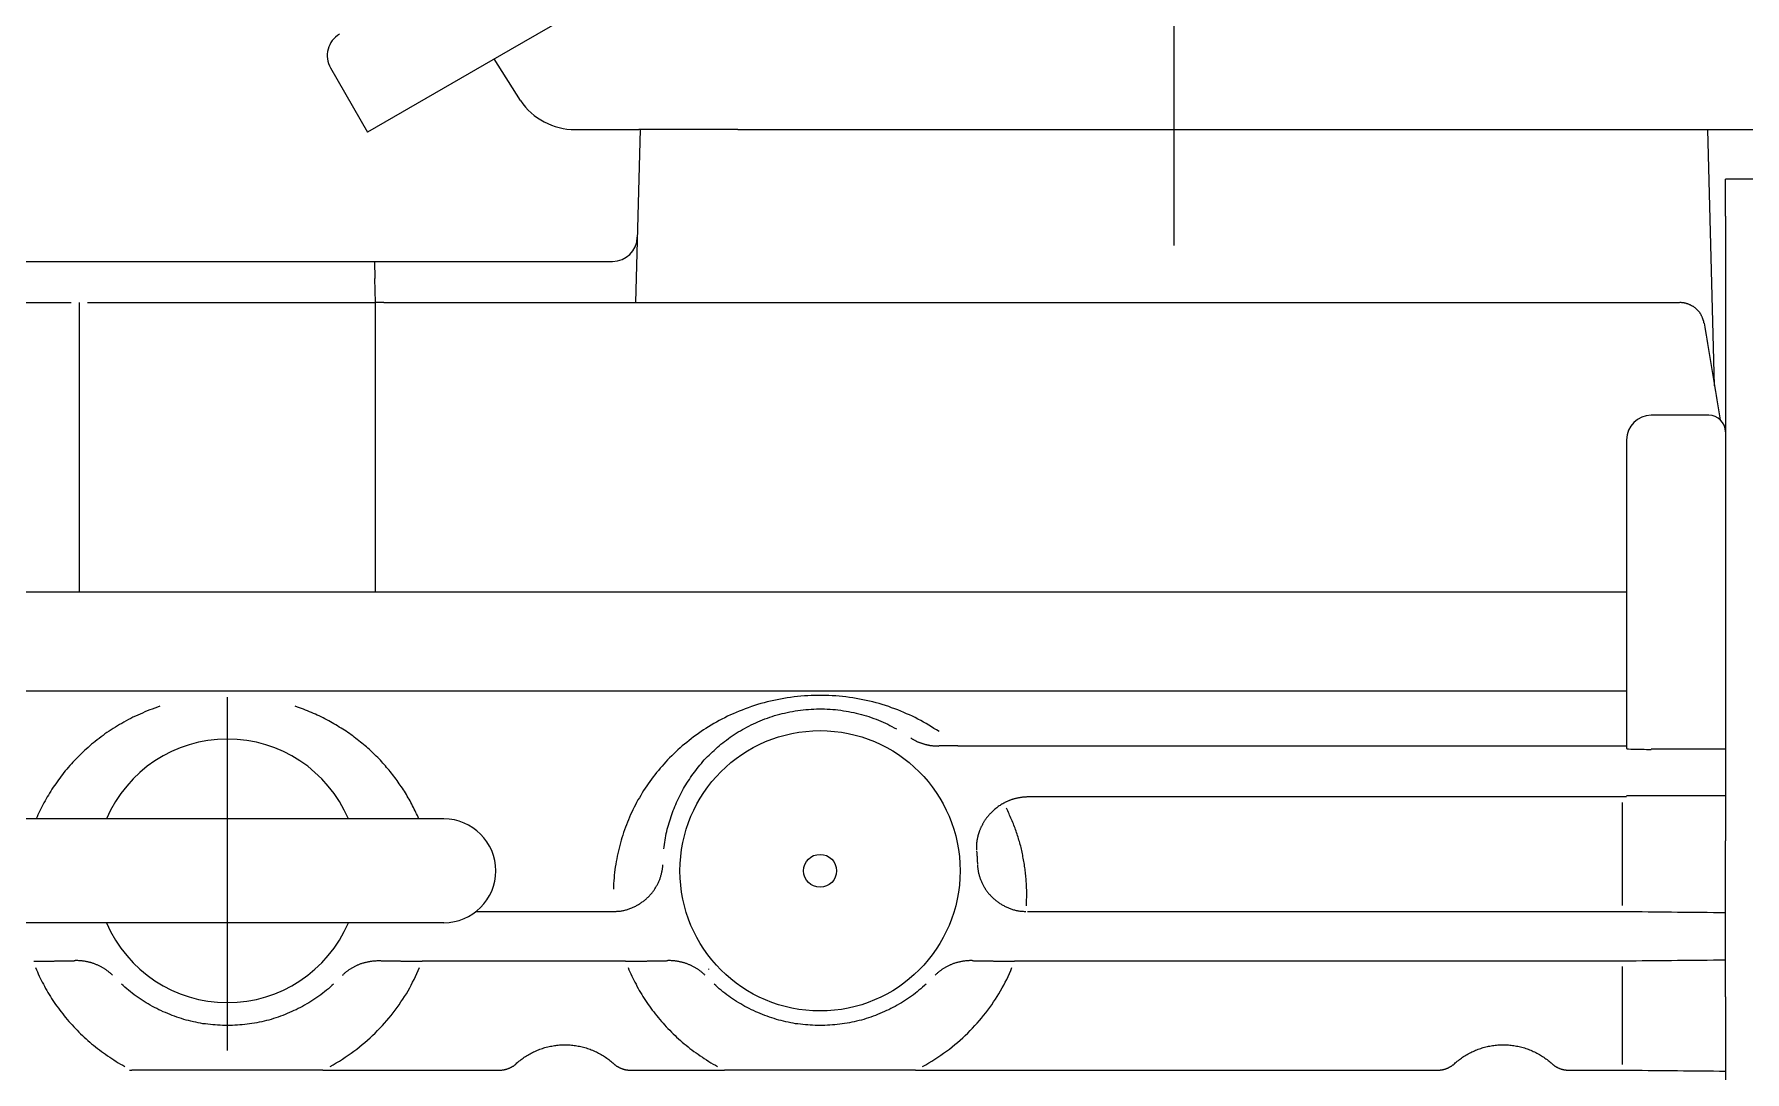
# Model space of a CAD drawing. Units: millimetres at full size. Extents: x -1560 to 1602, y -1094 to 1094.
# Drawn here: x 850.6 to 954.5, y 667.1 to 730.1 of the extents above; entities that cross this region are included whole.
import ezdxf

# ---------------------------------------------------------------- set-up
doc = ezdxf.new("R2010")
doc.units = ezdxf.units.MM
doc.header["$LTSCALE"] = 11.8857
doc.layers.add('0-1_GR1', color=134, linetype='Continuous')

msp = doc.modelspace()

# ---------------------------------------------------------------- linework, layer by layer
at = {"layer": '0-1_GR1'}
for p, q in [((919.8, 798.58), (919.8, 717.28)), ((871.24, 716.31), (871.26, 715.27)), ((871.3, 713.81), (871.26, 715.27)), ((779.6, 713.81), (852.8, 713.81)), ((853.3, 713.81), (853.3, 696.22)), ((853.8, 713.81), (870.8, 713.81)), ((870.8, 713.81), (871.3, 713.81)), ((871.3, 696.22), (871.3, 713.81)), ((871.8, 713.81), (871.3, 713.81)), ((871.8, 713.81), (950.51, 713.81)), ((952.3, 706.97), (948.8, 706.97)), ((947.3, 705.47), (947.3, 686.73)), ((947.3, 696.22), (779.8, 696.22)), ((947.3, 690.22), (779.8, 690.22)), ((862.3, 668.41), (862.3, 689.85)), ((905.54, 686.89), (905.51, 686.89)), ((906.67, 686.89), (947.06, 686.89)), ((953.3, 686.69), (948.8, 686.69)), ((947.06, 683.8), (910.95, 683.8)), ((947.3, 683.88), (953.3, 683.88)), ((909.5, 683.43), (909.47, 683.42)), ((947.06, 677.2), (947.06, 683.46)), ((877.4, 676.84), (885.71, 676.84)), ((885.71, 676.84), (885.8, 676.84)), ((910.9, 676.84), (947.06, 676.84)), ((873.89, 673.25), (873.96, 673.43)), ((886.48, 673.83), (874.12, 673.83)), ((909.89, 673.25), (909.96, 673.43)), ((947.06, 673.83), (910.12, 673.83)), ((947.06, 667.55), (947.06, 673.51)), ((891.53, 673.35), (891.52, 673.32)), ((882.72, 668.75), (882.8, 668.75)), ((939.72, 668.75), (939.8, 668.75)), ((856.34, 667.21), (856.5, 667.21)), ((868.1, 667.21), (878.83, 667.21)), ((879.82, 667.58), (879.84, 667.6)), ((885.71, 667.65), (885.77, 667.6)), ((886.74, 667.21), (886.77, 667.21)), ((886.77, 667.21), (892.5, 667.21)), ((904.1, 667.21), (935.83, 667.21)), ((936.82, 667.58), (936.84, 667.6)), ((942.71, 667.65), (942.77, 667.6)), ((943.74, 667.21), (943.77, 667.21)), ((943.77, 667.21), (947.06, 667.21))]:
    msp.add_line(p, q, dxfattribs=at)
at = {"layer": '0-1_GR1', "color": 3}
for p, q in [((967.8, 780.15), (879.47, 729.15)), ((879.47, 729.15), (870.81, 724.15)), ((880.11, 726.07), (878.51, 728.6)), ((868.56, 728.05), (870.81, 724.15)), ((883.42, 724.31), (887.3, 724.31)), ((887.37, 724.31), (887.09, 713.81)), ((893.3, 724.31), (887.3, 724.31)), ((893.3, 724.31), (959.8, 724.31)), ((952.64, 708.75), (952.24, 724.31)), ((1001.18, 721.31), (953.3, 721.31)), ((953.3, 719.05), (953.3, 721.31)), ((953.3, 719.05), (953.3, 705.96)), ((779.24, 716.31), (871.24, 716.31)), ((871.24, 716.31), (885.7, 716.31)), ((953.3, 705.96), (953.3, 681.13)), ((875.45, 682.46), (849.15, 682.46)), ((953.3, 671.65), (953.3, 681.13)), ((875.45, 676.16), (849.15, 676.16)), ((953.3, 671.65), (953.3, 612.97))]:
    msp.add_line(p, q, dxfattribs=at)
at = {"layer": '0-1_GR1'}
for points in [[(951.43, 713.51), (951.41, 713.52), (951.38, 713.54), (951.36, 713.56), (951.34, 713.57), (951.31, 713.59), (951.29, 713.6), (951.26, 713.62), (951.23, 713.63), (951.21, 713.65), (951.18, 713.66), (951.16, 713.67), (951.13, 713.68), (951.1, 713.7), (951.07, 713.71), (951.05, 713.72), (951.02, 713.73), (950.99, 713.74), (950.96, 713.74), (950.94, 713.75), (950.91, 713.76), (950.88, 713.77), (950.85, 713.77), (950.82, 713.78), (950.79, 713.79), (950.76, 713.79), (950.73, 713.79), (950.71, 713.8), (950.68, 713.8), (950.65, 713.8), (950.62, 713.81), (950.59, 713.81), (950.56, 713.81), (950.53, 713.81)], [(952.01, 712.55), (952, 712.58), (952, 712.61), (951.99, 712.64), (951.99, 712.67), (951.98, 712.7), (951.97, 712.72), (951.96, 712.75), (951.95, 712.78), (951.94, 712.81), (951.93, 712.84), (951.92, 712.86), (951.91, 712.89), (951.9, 712.92), (951.89, 712.94), (951.88, 712.97), (951.86, 713), (951.85, 713.02), (951.84, 713.05), (951.82, 713.07), (951.81, 713.1), (951.79, 713.12), (951.77, 713.15), (951.76, 713.17), (951.74, 713.2), (951.72, 713.22), (951.7, 713.24), (951.69, 713.26), (951.67, 713.29), (951.65, 713.31), (951.63, 713.33), (951.61, 713.35), (951.59, 713.37), (951.57, 713.39), (951.54, 713.41), (951.52, 713.43), (951.5, 713.45), (951.48, 713.47), (951.46, 713.49), (951.43, 713.51)], [(952.01, 712.55), (952.05, 712.31), (952.09, 712.06), (952.13, 711.82), (952.17, 711.58), (952.21, 711.33), (952.25, 711.09), (952.29, 710.84), (952.33, 710.6), (952.38, 710.35), (952.42, 710.11), (952.46, 709.87), (952.5, 709.62), (952.54, 709.38), (952.58, 709.13), (952.62, 708.89), (952.66, 708.64), (952.7, 708.4), (952.74, 708.16), (952.78, 707.91), (952.83, 707.67), (952.87, 707.42), (952.91, 707.18), (952.95, 706.94), (952.99, 706.69)], [(858.19, 689.3), (858.04, 689.24), (857.88, 689.19), (857.73, 689.13), (857.58, 689.08), (857.43, 689.02), (857.28, 688.96), (857.14, 688.89), (856.99, 688.83), (856.85, 688.76), (856.71, 688.7), (856.56, 688.63), (856.42, 688.56), (856.29, 688.49), (856.15, 688.41), (856.01, 688.34), (855.88, 688.26), (855.75, 688.19), (855.62, 688.11), (855.49, 688.03), (855.36, 687.95), (855.23, 687.87), (855.11, 687.78), (854.98, 687.7), (854.86, 687.62), (854.74, 687.53), (854.62, 687.44), (854.51, 687.35), (854.39, 687.26), (854.27, 687.17), (854.16, 687.08), (854.05, 686.99), (853.94, 686.9), (853.83, 686.8), (853.72, 686.7), (853.62, 686.61), (853.51, 686.51), (853.41, 686.41), (853.31, 686.31), (853.21, 686.21)], [(867.64, 688.82), (867.53, 688.87), (867.41, 688.92), (867.29, 688.97), (867.16, 689.02), (867.04, 689.07), (866.92, 689.12), (866.8, 689.16), (866.67, 689.21), (866.55, 689.25), (866.42, 689.3)], [(898.19, 689.96), (897.98, 689.96), (897.77, 689.95), (897.56, 689.94), (897.35, 689.93), (897.14, 689.91), (896.93, 689.89), (896.72, 689.87), (896.51, 689.84), (896.31, 689.81), (896.1, 689.78), (895.9, 689.74), (895.69, 689.7), (895.49, 689.66), (895.29, 689.61), (895.09, 689.56), (894.9, 689.51), (894.7, 689.46), (894.51, 689.4), (894.32, 689.34), (894.13, 689.28), (893.94, 689.21), (893.76, 689.14), (893.57, 689.07), (893.39, 689), (893.21, 688.93), (893.03, 688.85), (892.86, 688.77), (892.68, 688.69), (892.51, 688.6), (892.34, 688.52), (892.18, 688.43), (892.01, 688.34), (891.85, 688.25), (891.69, 688.15), (891.53, 688.06), (891.37, 687.96), (891.22, 687.86), (891.07, 687.76), (890.92, 687.65)], [(895.24, 688.63), (895.39, 688.68), (895.54, 688.73), (895.69, 688.77), (895.85, 688.82), (896, 688.86), (896.15, 688.89), (896.31, 688.93), (896.47, 688.96), (896.63, 688.99), (896.79, 689.02), (896.95, 689.04), (897.11, 689.06), (897.27, 689.08), (897.43, 689.1), (897.59, 689.11), (897.76, 689.12), (897.92, 689.13), (898.09, 689.14), (898.25, 689.14), (898.41, 689.14), (898.58, 689.14), (898.74, 689.13), (898.91, 689.12), (899.07, 689.11), (899.23, 689.1), (899.39, 689.08), (899.56, 689.06), (899.72, 689.03), (899.88, 689.01), (900.03, 688.98), (900.19, 688.95), (900.35, 688.92), (900.5, 688.88), (900.66, 688.84), (900.81, 688.8), (900.96, 688.76), (901.12, 688.71), (901.27, 688.67), (901.41, 688.62)], [(905.53, 687.76), (905.38, 687.86), (905.22, 687.96), (905.07, 688.06), (904.91, 688.16), (904.75, 688.25), (904.58, 688.34), (904.42, 688.43), (904.25, 688.52), (904.08, 688.61), (903.91, 688.69), (903.74, 688.77), (903.56, 688.85), (903.39, 688.93), (903.21, 689), (903.02, 689.08), (902.84, 689.15), (902.65, 689.21), (902.47, 689.28), (902.28, 689.34), (902.08, 689.4), (901.89, 689.46), (901.7, 689.51), (901.5, 689.57), (901.3, 689.61), (901.1, 689.66), (900.9, 689.7), (900.7, 689.74), (900.49, 689.78), (900.29, 689.81), (900.08, 689.84), (899.87, 689.87), (899.67, 689.89), (899.46, 689.91), (899.25, 689.93), (899.04, 689.94), (898.83, 689.95), (898.61, 689.96), (898.4, 689.96), (898.19, 689.96)], [(871.51, 686.1), (871.43, 686.18), (871.34, 686.27), (871.26, 686.35), (871.18, 686.43), (871.09, 686.51), (871.01, 686.59), (870.92, 686.67), (870.83, 686.75), (870.75, 686.83), (870.66, 686.9), (870.57, 686.98), (870.47, 687.06), (870.38, 687.13), (870.29, 687.21), (870.19, 687.28), (870.1, 687.35), (870, 687.42), (869.91, 687.5), (869.81, 687.57), (869.71, 687.64), (869.61, 687.71), (869.51, 687.78), (869.41, 687.84), (869.3, 687.91), (869.2, 687.98), (869.09, 688.04), (868.99, 688.11), (868.88, 688.17), (868.77, 688.24), (868.67, 688.3), (868.56, 688.36), (868.45, 688.42), (868.33, 688.48), (868.22, 688.54), (868.11, 688.6), (867.99, 688.65), (867.88, 688.71), (867.76, 688.76), (867.64, 688.82)], [(890.75, 685.41), (890.83, 685.52), (890.92, 685.62), (891, 685.73), (891.09, 685.83), (891.18, 685.94), (891.27, 686.04), (891.37, 686.14), (891.46, 686.24), (891.56, 686.34), (891.66, 686.43), (891.76, 686.53), (891.86, 686.62), (891.96, 686.72), (892.07, 686.81), (892.17, 686.9), (892.28, 686.99), (892.39, 687.08), (892.5, 687.17), (892.62, 687.25), (892.73, 687.34), (892.85, 687.42), (892.97, 687.5), (893.09, 687.58), (893.21, 687.66), (893.33, 687.74), (893.46, 687.81), (893.59, 687.89), (893.72, 687.96), (893.85, 688.03), (893.98, 688.1), (894.11, 688.17), (894.25, 688.23), (894.39, 688.29), (894.52, 688.36), (894.67, 688.42), (894.81, 688.47), (894.95, 688.53), (895.1, 688.58), (895.24, 688.63)], [(901.41, 688.62), (901.56, 688.56), (901.7, 688.51), (901.85, 688.45), (901.99, 688.4), (902.13, 688.33), (902.27, 688.27), (902.41, 688.21), (902.54, 688.14), (902.67, 688.07), (902.81, 688), (902.94, 687.93)], [(890.92, 687.65), (890.77, 687.55), (890.62, 687.44), (890.48, 687.33), (890.34, 687.22), (890.2, 687.11), (890.06, 687), (889.93, 686.89), (889.8, 686.77), (889.66, 686.65), (889.54, 686.53), (889.41, 686.41), (889.29, 686.29), (889.16, 686.17), (889.04, 686.05), (888.93, 685.92), (888.81, 685.79), (888.7, 685.67), (888.59, 685.54), (888.48, 685.41), (888.37, 685.27), (888.26, 685.14), (888.16, 685.01), (888.06, 684.87), (887.96, 684.74), (887.86, 684.6), (887.77, 684.46), (887.68, 684.32), (887.58, 684.18), (887.5, 684.04), (887.41, 683.89), (887.33, 683.75), (887.24, 683.61), (887.16, 683.46), (887.08, 683.31), (887.01, 683.17), (886.93, 683.02), (886.86, 682.87), (886.79, 682.72), (886.73, 682.57)], [(903.81, 687.38), (903.84, 687.36), (903.86, 687.35), (903.89, 687.33), (903.92, 687.31), (903.94, 687.3), (903.97, 687.28), (904, 687.27), (904.03, 687.25), (904.05, 687.24), (904.08, 687.22), (904.11, 687.21), (904.14, 687.19), (904.16, 687.18), (904.19, 687.17), (904.22, 687.15), (904.25, 687.14), (904.28, 687.13), (904.31, 687.12), (904.34, 687.1), (904.37, 687.09), (904.4, 687.08), (904.43, 687.07), (904.46, 687.06), (904.49, 687.05), (904.52, 687.04), (904.55, 687.03), (904.58, 687.02), (904.61, 687.01), (904.64, 687), (904.67, 686.99), (904.7, 686.98), (904.73, 686.98), (904.76, 686.97), (904.79, 686.96), (904.83, 686.95), (904.86, 686.95), (904.89, 686.94), (904.92, 686.94), (904.95, 686.93)], [(904.95, 686.93), (904.98, 686.92), (905.02, 686.92), (905.05, 686.91), (905.08, 686.91), (905.11, 686.91), (905.15, 686.9), (905.18, 686.9), (905.21, 686.9), (905.24, 686.89), (905.28, 686.89), (905.31, 686.89), (905.34, 686.89), (905.38, 686.89), (905.41, 686.89), (905.44, 686.89), (905.48, 686.88), (905.51, 686.89)], [(853.21, 686.21), (853.11, 686.11), (853.01, 686.01), (852.91, 685.91), (852.82, 685.8), (852.72, 685.7), (852.63, 685.59), (852.54, 685.48), (852.45, 685.38), (852.36, 685.27), (852.28, 685.16), (852.19, 685.05), (852.11, 684.94), (852.03, 684.83), (851.95, 684.72), (851.87, 684.6), (851.79, 684.49), (851.71, 684.38), (851.64, 684.26), (851.56, 684.15), (851.49, 684.03), (851.42, 683.91), (851.35, 683.8), (851.28, 683.68), (851.22, 683.56), (851.15, 683.44), (851.09, 683.32), (851.02, 683.2), (850.96, 683.08), (850.9, 682.95), (850.85, 682.83), (850.79, 682.71), (850.73, 682.58), (850.68, 682.46)], [(873.93, 682.46), (873.88, 682.56), (873.84, 682.66), (873.79, 682.76), (873.74, 682.86), (873.7, 682.96), (873.65, 683.06), (873.6, 683.16), (873.55, 683.26), (873.5, 683.36), (873.44, 683.46), (873.39, 683.56), (873.33, 683.66), (873.28, 683.75), (873.22, 683.85), (873.17, 683.94), (873.11, 684.04), (873.05, 684.14), (872.99, 684.23), (872.93, 684.32), (872.86, 684.42), (872.8, 684.51), (872.74, 684.6), (872.67, 684.7), (872.61, 684.79), (872.54, 684.88), (872.47, 684.97), (872.4, 685.06), (872.33, 685.15), (872.26, 685.24), (872.19, 685.33), (872.12, 685.42), (872.05, 685.5), (871.97, 685.59), (871.9, 685.68), (871.82, 685.76), (871.74, 685.85), (871.67, 685.93), (871.59, 686.02), (871.51, 686.1)], [(906.67, 686.89), (906.64, 686.89), (906.61, 686.89), (906.58, 686.89), (906.55, 686.89), (906.52, 686.89), (906.49, 686.89), (906.46, 686.89), (906.43, 686.89), (906.4, 686.89), (906.37, 686.89), (906.34, 686.89), (906.31, 686.89), (906.28, 686.89), (906.25, 686.89), (906.22, 686.89), (906.19, 686.89), (906.16, 686.89), (906.13, 686.89), (906.1, 686.89), (906.07, 686.89), (906.05, 686.89), (906.02, 686.89), (905.99, 686.89), (905.96, 686.89), (905.93, 686.89), (905.9, 686.89), (905.87, 686.89), (905.84, 686.89), (905.81, 686.89), (905.79, 686.89), (905.76, 686.89), (905.73, 686.89), (905.7, 686.89), (905.67, 686.89), (905.65, 686.89), (905.62, 686.89), (905.59, 686.89), (905.56, 686.89), (905.54, 686.89)], [(947.06, 686.89), (947.07, 686.89), (947.08, 686.89), (947.09, 686.89), (947.1, 686.89), (947.11, 686.89), (947.12, 686.89), (947.13, 686.89), (947.14, 686.89), (947.15, 686.89), (947.16, 686.89), (947.17, 686.89), (947.18, 686.89), (947.19, 686.89), (947.2, 686.89), (947.21, 686.89), (947.22, 686.89), (947.23, 686.89), (947.24, 686.89), (947.25, 686.89), (947.26, 686.89), (947.27, 686.89), (947.28, 686.89), (947.29, 686.89), (947.3, 686.89)], [(888.81, 680.64), (888.83, 680.77), (888.85, 680.91), (888.87, 681.04), (888.89, 681.17), (888.91, 681.31), (888.94, 681.44), (888.96, 681.57), (888.99, 681.7), (889.02, 681.83), (889.06, 681.96), (889.09, 682.09), (889.13, 682.22), (889.17, 682.34), (889.21, 682.47), (889.25, 682.6), (889.29, 682.72), (889.34, 682.85), (889.38, 682.97), (889.43, 683.1), (889.48, 683.22), (889.53, 683.34), (889.59, 683.46), (889.64, 683.58), (889.7, 683.71), (889.76, 683.82), (889.82, 683.94), (889.88, 684.06), (889.94, 684.18), (890.01, 684.3), (890.07, 684.41), (890.14, 684.53), (890.21, 684.64), (890.28, 684.75), (890.36, 684.86), (890.43, 684.98), (890.51, 685.09), (890.59, 685.2), (890.67, 685.3), (890.75, 685.41)], [(910.95, 683.8), (910.91, 683.8), (910.87, 683.8), (910.83, 683.79), (910.79, 683.79), (910.75, 683.79), (910.71, 683.79), (910.67, 683.78), (910.63, 683.78), (910.59, 683.78), (910.55, 683.77), (910.52, 683.77), (910.48, 683.76), (910.44, 683.75), (910.4, 683.75), (910.36, 683.74), (910.32, 683.73), (910.29, 683.72), (910.25, 683.72), (910.21, 683.71), (910.17, 683.7), (910.13, 683.69), (910.1, 683.68), (910.06, 683.66), (910.02, 683.65), (909.99, 683.64), (909.95, 683.63), (909.91, 683.62), (909.88, 683.6), (909.84, 683.59), (909.81, 683.58), (909.77, 683.56), (909.74, 683.55), (909.7, 683.53), (909.67, 683.52), (909.63, 683.5), (909.6, 683.49), (909.56, 683.47), (909.53, 683.45), (909.5, 683.43)], [(947.3, 683.8), (947.29, 683.8), (947.28, 683.8), (947.27, 683.8), (947.26, 683.8), (947.25, 683.8), (947.24, 683.8), (947.23, 683.8), (947.22, 683.8), (947.21, 683.8), (947.2, 683.8), (947.19, 683.8), (947.18, 683.8), (947.17, 683.8), (947.16, 683.8), (947.15, 683.8), (947.14, 683.8), (947.13, 683.8), (947.12, 683.8), (947.11, 683.8), (947.1, 683.8), (947.09, 683.8), (947.08, 683.8), (947.07, 683.8), (947.06, 683.8)], [(909.47, 683.42), (909.41, 683.38), (909.35, 683.35), (909.29, 683.32), (909.24, 683.28), (909.19, 683.25), (909.13, 683.21), (909.08, 683.17), (909.04, 683.14), (908.99, 683.1), (908.95, 683.07), (908.9, 683.03), (908.86, 682.99), (908.82, 682.96), (908.78, 682.92), (908.74, 682.88), (908.71, 682.85), (908.67, 682.81), (908.63, 682.77), (908.6, 682.74), (908.57, 682.7), (908.54, 682.66), (908.51, 682.63), (908.48, 682.59), (908.45, 682.56), (908.42, 682.52), (908.4, 682.49), (908.37, 682.46), (908.35, 682.42), (908.32, 682.39), (908.3, 682.35), (908.28, 682.32), (908.26, 682.28), (908.24, 682.25), (908.22, 682.21), (908.2, 682.18), (908.18, 682.15), (908.16, 682.11), (908.14, 682.08), (908.12, 682.05)], [(910.46, 680.9), (910.44, 681), (910.41, 681.09), (910.38, 681.18), (910.36, 681.27), (910.33, 681.36), (910.3, 681.45), (910.27, 681.54), (910.24, 681.63), (910.21, 681.72), (910.18, 681.81), (910.15, 681.9), (910.11, 681.99), (910.08, 682.08), (910.05, 682.16), (910.01, 682.25), (909.97, 682.34), (909.94, 682.43), (909.9, 682.51), (909.86, 682.6), (909.82, 682.69), (909.79, 682.77), (909.75, 682.86), (909.7, 682.95), (909.66, 683.03), (909.62, 683.12)], [(886.73, 682.57), (886.66, 682.41), (886.6, 682.26), (886.54, 682.11), (886.48, 681.95), (886.42, 681.8), (886.37, 681.64), (886.31, 681.48), (886.26, 681.32), (886.22, 681.17), (886.17, 681.01), (886.13, 680.85), (886.09, 680.69), (886.05, 680.52), (886.01, 680.36), (885.98, 680.2), (885.95, 680.04), (885.92, 679.87), (885.89, 679.71), (885.86, 679.54), (885.84, 679.38), (885.82, 679.21), (885.8, 679.04), (885.79, 678.88), (885.78, 678.71), (885.76, 678.54), (885.76, 678.37), (885.75, 678.2)], [(908.12, 682.05), (908.11, 682.01), (908.09, 681.98), (908.07, 681.95), (908.06, 681.91), (908.04, 681.88), (908.03, 681.85), (908.02, 681.82), (908, 681.78), (907.99, 681.75), (907.98, 681.72), (907.97, 681.69), (907.96, 681.66), (907.95, 681.63), (907.94, 681.6), (907.93, 681.57), (907.92, 681.54), (907.91, 681.51), (907.9, 681.48), (907.89, 681.45), (907.88, 681.41), (907.88, 681.38), (907.87, 681.35), (907.86, 681.32), (907.86, 681.29), (907.85, 681.26), (907.84, 681.23), (907.84, 681.2), (907.83, 681.17), (907.83, 681.14), (907.82, 681.11), (907.82, 681.08), (907.82, 681.05), (907.81, 681.02), (907.81, 680.99), (907.81, 680.96), (907.81, 680.93), (907.8, 680.9), (907.8, 680.88), (907.8, 680.85)], [(907.8, 680.85), (907.8, 680.82), (907.8, 680.79), (907.8, 680.76), (907.8, 680.73), (907.8, 680.7), (907.8, 680.67), (907.8, 680.64), (907.8, 680.61), (907.8, 680.59), (907.8, 680.56)], [(910.84, 677.19), (910.84, 677.28), (910.85, 677.38), (910.85, 677.48), (910.85, 677.58), (910.86, 677.67), (910.86, 677.77), (910.86, 677.87), (910.86, 677.97), (910.86, 678.06), (910.86, 678.16), (910.85, 678.26), (910.85, 678.35), (910.84, 678.45), (910.84, 678.55), (910.83, 678.64), (910.83, 678.74), (910.82, 678.84), (910.81, 678.93), (910.8, 679.03), (910.79, 679.12), (910.78, 679.22), (910.77, 679.31), (910.76, 679.41), (910.75, 679.5), (910.73, 679.6), (910.72, 679.69), (910.7, 679.79), (910.69, 679.88), (910.67, 679.98), (910.65, 680.07), (910.63, 680.16), (910.62, 680.26), (910.6, 680.35), (910.57, 680.44), (910.55, 680.54), (910.53, 680.63), (910.51, 680.72), (910.49, 680.81), (910.46, 680.9)], [(888.68, 679.2), (888.69, 679.25), (888.7, 679.3), (888.71, 679.35), (888.72, 679.39), (888.72, 679.44), (888.73, 679.49), (888.74, 679.53), (888.74, 679.58), (888.74, 679.63), (888.75, 679.68)], [(907.81, 680.51), (907.81, 680.48), (907.82, 680.45), (907.82, 680.42), (907.82, 680.38), (907.82, 680.35), (907.83, 680.32), (907.83, 680.28), (907.83, 680.25), (907.83, 680.22), (907.84, 680.19), (907.84, 680.15), (907.84, 680.12), (907.84, 680.09), (907.85, 680.05), (907.85, 680.02), (907.85, 679.99), (907.85, 679.95), (907.85, 679.92), (907.85, 679.89), (907.85, 679.85), (907.86, 679.82), (907.86, 679.79), (907.86, 679.75), (907.86, 679.72)], [(907.86, 679.68), (907.86, 679.63), (907.87, 679.58), (907.87, 679.53), (907.88, 679.49), (907.88, 679.44), (907.89, 679.39), (907.9, 679.35), (907.9, 679.3), (907.91, 679.25), (907.92, 679.2), (907.93, 679.16), (907.95, 679.11), (907.96, 679.07), (907.97, 679.02), (907.98, 678.97), (908, 678.93), (908.01, 678.88), (908.03, 678.84), (908.05, 678.79), (908.06, 678.75), (908.08, 678.7), (908.1, 678.66), (908.12, 678.61), (908.14, 678.57), (908.16, 678.52), (908.19, 678.48), (908.21, 678.44), (908.23, 678.39), (908.26, 678.35), (908.28, 678.31), (908.31, 678.27), (908.33, 678.22), (908.36, 678.18), (908.39, 678.14), (908.42, 678.1), (908.45, 678.06), (908.48, 678.02), (908.51, 677.98), (908.54, 677.94)], [(887.71, 677.58), (887.75, 677.61), (887.78, 677.65), (887.82, 677.68), (887.86, 677.72), (887.89, 677.76), (887.93, 677.79), (887.96, 677.83), (888, 677.87), (888.03, 677.9), (888.06, 677.94), (888.1, 677.98), (888.13, 678.02), (888.16, 678.06), (888.19, 678.1), (888.22, 678.14), (888.24, 678.18), (888.27, 678.22), (888.3, 678.27), (888.32, 678.31), (888.35, 678.35), (888.37, 678.39), (888.4, 678.44), (888.42, 678.48), (888.44, 678.52), (888.46, 678.57), (888.48, 678.61), (888.5, 678.66), (888.52, 678.7), (888.54, 678.75), (888.56, 678.79), (888.58, 678.84), (888.59, 678.88), (888.61, 678.93), (888.62, 678.97), (888.63, 679.02), (888.65, 679.07), (888.66, 679.11), (888.67, 679.16), (888.68, 679.2)], [(885.8, 676.84), (885.85, 676.84), (885.91, 676.84), (885.96, 676.85), (886.01, 676.85), (886.07, 676.86), (886.12, 676.86), (886.18, 676.87), (886.23, 676.88), (886.28, 676.89), (886.34, 676.9), (886.39, 676.91), (886.44, 676.93), (886.5, 676.94), (886.55, 676.95), (886.6, 676.97), (886.65, 676.99), (886.7, 677), (886.75, 677.02), (886.81, 677.04), (886.86, 677.06), (886.91, 677.08), (886.95, 677.1), (887, 677.12), (887.05, 677.15), (887.1, 677.17), (887.15, 677.2), (887.19, 677.22), (887.24, 677.25), (887.28, 677.27), (887.33, 677.3), (887.37, 677.33), (887.42, 677.36), (887.46, 677.39), (887.5, 677.42), (887.55, 677.45), (887.59, 677.48), (887.63, 677.51), (887.67, 677.55), (887.71, 677.58)], [(908.54, 677.94), (908.57, 677.9), (908.61, 677.87), (908.64, 677.83), (908.67, 677.79), (908.71, 677.76), (908.75, 677.72), (908.78, 677.68), (908.82, 677.65), (908.86, 677.61), (908.9, 677.58), (908.94, 677.55), (908.98, 677.51), (909.02, 677.48), (909.06, 677.45), (909.1, 677.42), (909.14, 677.39), (909.19, 677.36), (909.23, 677.33), (909.28, 677.3), (909.32, 677.27), (909.37, 677.25), (909.41, 677.22), (909.46, 677.2), (909.51, 677.17), (909.55, 677.15), (909.6, 677.12), (909.65, 677.1), (909.7, 677.08), (909.75, 677.06), (909.8, 677.04), (909.85, 677.02), (909.9, 677), (909.95, 676.99), (910, 676.97), (910.06, 676.95), (910.11, 676.94), (910.16, 676.93), (910.21, 676.91), (910.27, 676.9)], [(910.27, 676.9), (910.32, 676.89), (910.37, 676.88), (910.43, 676.87), (910.48, 676.86), (910.54, 676.86), (910.59, 676.85), (910.65, 676.85), (910.7, 676.84), (910.75, 676.84), (910.81, 676.84)], [(947.06, 676.84), (947.08, 676.84), (947.1, 676.84), (947.12, 676.84), (947.14, 676.84), (947.16, 676.84), (947.18, 676.84), (947.2, 676.84), (947.22, 676.83), (947.24, 676.83), (947.26, 676.83), (947.28, 676.83), (947.3, 676.83), (947.32, 676.83), (947.34, 676.83), (947.36, 676.83), (947.38, 676.83), (947.4, 676.83), (947.42, 676.83), (947.44, 676.83), (947.46, 676.83), (947.47, 676.83), (947.49, 676.83), (947.51, 676.83), (947.53, 676.83)], [(947.53, 676.83), (947.88, 676.83), (948.24, 676.83), (948.6, 676.82), (948.95, 676.82), (949.31, 676.81), (949.67, 676.81), (950.03, 676.81), (950.39, 676.8), (950.75, 676.8), (951.11, 676.8), (951.47, 676.79), (951.84, 676.79), (952.2, 676.79), (952.57, 676.78), (952.93, 676.78), (953.3, 676.77)], [(850.53, 673.83), (850.59, 673.83), (850.64, 673.83), (850.69, 673.83), (850.74, 673.83), (850.79, 673.83), (850.84, 673.83), (850.89, 673.83), (850.94, 673.83), (850.99, 673.83), (851.04, 673.83), (851.09, 673.83), (851.14, 673.83), (851.19, 673.83), (851.24, 673.83), (851.29, 673.83), (851.34, 673.83), (851.39, 673.83), (851.44, 673.83), (851.48, 673.83), (851.53, 673.83), (851.58, 673.83), (851.63, 673.83), (851.68, 673.83), (851.72, 673.83), (851.77, 673.83), (851.82, 673.84), (851.87, 673.84), (851.91, 673.84), (851.96, 673.84), (852, 673.84), (852.05, 673.84), (852.1, 673.84), (852.14, 673.84), (852.19, 673.84), (852.23, 673.84), (852.27, 673.84), (852.32, 673.84), (852.36, 673.84)], [(850.64, 673.43), (850.69, 673.3), (850.75, 673.17), (850.81, 673.05), (850.87, 672.92), (850.93, 672.8), (850.99, 672.67), (851.05, 672.55), (851.12, 672.42), (851.18, 672.3), (851.25, 672.17), (851.32, 672.05), (851.39, 671.93), (851.47, 671.81), (851.54, 671.68), (851.62, 671.56), (851.7, 671.44), (851.78, 671.32), (851.86, 671.2), (851.94, 671.09), (852.03, 670.97), (852.11, 670.85), (852.2, 670.74), (852.29, 670.62), (852.38, 670.51), (852.47, 670.4), (852.57, 670.28), (852.66, 670.17), (852.76, 670.06), (852.86, 669.95), (852.96, 669.84), (853.06, 669.74), (853.17, 669.63), (853.27, 669.52), (853.38, 669.42), (853.49, 669.31), (853.59, 669.21), (853.71, 669.11), (853.82, 669.01), (853.93, 668.91)], [(852.36, 673.84), (852.41, 673.84), (852.45, 673.84), (852.49, 673.84), (852.53, 673.85), (852.58, 673.85), (852.62, 673.85), (852.66, 673.85), (852.7, 673.85), (852.74, 673.85), (852.78, 673.85), (852.82, 673.85), (852.86, 673.85), (852.9, 673.85), (852.94, 673.85), (852.98, 673.85), (853.01, 673.86), (853.05, 673.86)], [(853.9, 673.76), (853.85, 673.77), (853.81, 673.78), (853.76, 673.79), (853.72, 673.8), (853.67, 673.81), (853.62, 673.82), (853.57, 673.83), (853.52, 673.83), (853.47, 673.84), (853.42, 673.84), (853.37, 673.85), (853.32, 673.85), (853.27, 673.85), (853.22, 673.86), (853.16, 673.86), (853.11, 673.86), (853.05, 673.86)], [(855.32, 672.97), (855.29, 673), (855.26, 673.03), (855.23, 673.05), (855.2, 673.08), (855.17, 673.11), (855.13, 673.14), (855.1, 673.16), (855.07, 673.19), (855.04, 673.21), (855, 673.24), (854.97, 673.26), (854.94, 673.29), (854.9, 673.31), (854.87, 673.34), (854.83, 673.36), (854.8, 673.38), (854.76, 673.4), (854.73, 673.42), (854.69, 673.45), (854.66, 673.47), (854.62, 673.49), (854.58, 673.51), (854.54, 673.53), (854.51, 673.54), (854.47, 673.56), (854.43, 673.58), (854.39, 673.6), (854.35, 673.61), (854.31, 673.63), (854.27, 673.65), (854.23, 673.66), (854.19, 673.68), (854.15, 673.69), (854.11, 673.7), (854.07, 673.72), (854.03, 673.73), (853.99, 673.74), (853.94, 673.75), (853.9, 673.76)], [(869.29, 672.97), (869.32, 673), (869.35, 673.03), (869.38, 673.05), (869.41, 673.08), (869.44, 673.11), (869.47, 673.14), (869.5, 673.16), (869.54, 673.19), (869.57, 673.21), (869.6, 673.24), (869.63, 673.26), (869.67, 673.29), (869.7, 673.31), (869.74, 673.34), (869.77, 673.36), (869.81, 673.38), (869.84, 673.4), (869.88, 673.42), (869.91, 673.45), (869.95, 673.47), (869.99, 673.49), (870.02, 673.51), (870.06, 673.53), (870.1, 673.54), (870.14, 673.56), (870.18, 673.58), (870.21, 673.6), (870.25, 673.61), (870.29, 673.63), (870.33, 673.65), (870.37, 673.66), (870.41, 673.68), (870.45, 673.69), (870.49, 673.7), (870.54, 673.72), (870.58, 673.73), (870.62, 673.74), (870.66, 673.75), (870.71, 673.76)], [(870.71, 673.76), (870.75, 673.77), (870.8, 673.78), (870.84, 673.79), (870.89, 673.8), (870.94, 673.81), (870.98, 673.82), (871.03, 673.83), (871.08, 673.83), (871.13, 673.84), (871.18, 673.84), (871.23, 673.85), (871.28, 673.85), (871.34, 673.85), (871.39, 673.86), (871.44, 673.86), (871.5, 673.86), (871.55, 673.86), (871.59, 673.86), (871.63, 673.85), (871.67, 673.85), (871.71, 673.85), (871.75, 673.85), (871.79, 673.85), (871.83, 673.85), (871.87, 673.85), (871.91, 673.85), (871.95, 673.85), (871.99, 673.85), (872.03, 673.85), (872.07, 673.85), (872.11, 673.84), (872.16, 673.84), (872.2, 673.84), (872.24, 673.84), (872.29, 673.84), (872.33, 673.84), (872.38, 673.84), (872.42, 673.84), (872.46, 673.84)], [(872.46, 673.84), (872.51, 673.84), (872.56, 673.84), (872.6, 673.84), (872.65, 673.84), (872.69, 673.84), (872.74, 673.84), (872.79, 673.84), (872.83, 673.83), (872.88, 673.83), (872.93, 673.83), (872.98, 673.83), (873.02, 673.83), (873.07, 673.83), (873.12, 673.83), (873.17, 673.83), (873.22, 673.83), (873.27, 673.83), (873.32, 673.83), (873.37, 673.83), (873.41, 673.83), (873.46, 673.83), (873.51, 673.83), (873.56, 673.83), (873.61, 673.83), (873.67, 673.83), (873.72, 673.83), (873.77, 673.83), (873.82, 673.83), (873.87, 673.83), (873.92, 673.83), (873.97, 673.83), (874.02, 673.83), (874.07, 673.83), (874.12, 673.83)], [(886.48, 673.83), (886.53, 673.83), (886.59, 673.83), (886.64, 673.83), (886.69, 673.83), (886.74, 673.83), (886.79, 673.83), (886.84, 673.83), (886.89, 673.83), (886.94, 673.83), (886.99, 673.83), (887.04, 673.83), (887.09, 673.83), (887.14, 673.83), (887.19, 673.83), (887.24, 673.83), (887.29, 673.83), (887.34, 673.83), (887.39, 673.83), (887.44, 673.83), (887.48, 673.83), (887.53, 673.83), (887.58, 673.83), (887.63, 673.83), (887.68, 673.83), (887.72, 673.83), (887.77, 673.83), (887.82, 673.84), (887.87, 673.84), (887.91, 673.84), (887.96, 673.84), (888, 673.84), (888.05, 673.84), (888.1, 673.84), (888.14, 673.84), (888.19, 673.84), (888.23, 673.84), (888.27, 673.84), (888.32, 673.84), (888.36, 673.84)], [(886.64, 673.43), (886.69, 673.3), (886.75, 673.17), (886.81, 673.05), (886.87, 672.92), (886.93, 672.8), (886.99, 672.67), (887.05, 672.55), (887.12, 672.42), (887.18, 672.3), (887.25, 672.17), (887.32, 672.05), (887.39, 671.93), (887.47, 671.81), (887.54, 671.68), (887.62, 671.56), (887.7, 671.44), (887.78, 671.32), (887.86, 671.2), (887.94, 671.09), (888.03, 670.97), (888.11, 670.85), (888.2, 670.74), (888.29, 670.62), (888.38, 670.51), (888.47, 670.4), (888.57, 670.28), (888.66, 670.17), (888.76, 670.06), (888.86, 669.95), (888.96, 669.84), (889.06, 669.74), (889.17, 669.63), (889.27, 669.52), (889.38, 669.42), (889.49, 669.31), (889.59, 669.21), (889.71, 669.11), (889.82, 669.01), (889.93, 668.91)], [(888.36, 673.84), (888.41, 673.84), (888.45, 673.84), (888.49, 673.84), (888.53, 673.85), (888.58, 673.85), (888.62, 673.85), (888.66, 673.85), (888.7, 673.85), (888.74, 673.85), (888.78, 673.85), (888.82, 673.85), (888.86, 673.85), (888.9, 673.85), (888.94, 673.85), (888.98, 673.85), (889.01, 673.86), (889.05, 673.86)], [(889.9, 673.76), (889.85, 673.77), (889.81, 673.78), (889.76, 673.79), (889.72, 673.8), (889.67, 673.81), (889.62, 673.82), (889.57, 673.83), (889.52, 673.83), (889.47, 673.84), (889.42, 673.84), (889.37, 673.85), (889.32, 673.85), (889.27, 673.85), (889.22, 673.86), (889.16, 673.86), (889.11, 673.86), (889.05, 673.86)], [(891.32, 672.97), (891.29, 673), (891.26, 673.03), (891.23, 673.05), (891.2, 673.08), (891.16, 673.11), (891.13, 673.14), (891.1, 673.16), (891.07, 673.19), (891.04, 673.21), (891, 673.24), (890.97, 673.26), (890.94, 673.29), (890.9, 673.31), (890.87, 673.34), (890.83, 673.36), (890.8, 673.38), (890.76, 673.4), (890.73, 673.42), (890.69, 673.45), (890.66, 673.47), (890.62, 673.49), (890.58, 673.51), (890.54, 673.53), (890.51, 673.54), (890.47, 673.56), (890.43, 673.58), (890.39, 673.6), (890.35, 673.61), (890.31, 673.63), (890.27, 673.65), (890.23, 673.66), (890.19, 673.68), (890.15, 673.69), (890.11, 673.7), (890.07, 673.72), (890.03, 673.73), (889.99, 673.74), (889.94, 673.75), (889.9, 673.76)], [(907.55, 673.86), (907.5, 673.86), (907.44, 673.86), (907.39, 673.86), (907.34, 673.85), (907.28, 673.85), (907.23, 673.85), (907.18, 673.84), (907.13, 673.84), (907.08, 673.83), (907.03, 673.83), (906.98, 673.82), (906.94, 673.81), (906.89, 673.8), (906.84, 673.79), (906.8, 673.78), (906.75, 673.77), (906.71, 673.76), (906.66, 673.75), (906.62, 673.74), (906.58, 673.73), (906.54, 673.72), (906.49, 673.7), (906.45, 673.69), (906.41, 673.68), (906.37, 673.66), (906.33, 673.65), (906.29, 673.63), (906.25, 673.61), (906.21, 673.6), (906.18, 673.58), (906.14, 673.56), (906.1, 673.54), (906.06, 673.53), (906.02, 673.51), (905.99, 673.49), (905.95, 673.47), (905.91, 673.45), (905.88, 673.42), (905.84, 673.4)], [(907.55, 673.86), (907.59, 673.86), (907.63, 673.85), (907.67, 673.85), (907.71, 673.85), (907.75, 673.85), (907.79, 673.85), (907.83, 673.85), (907.87, 673.85), (907.91, 673.85), (907.95, 673.85), (907.99, 673.85), (908.03, 673.85), (908.07, 673.85), (908.11, 673.84), (908.16, 673.84), (908.2, 673.84), (908.24, 673.84), (908.29, 673.84), (908.33, 673.84), (908.38, 673.84), (908.42, 673.84), (908.46, 673.84), (908.51, 673.84), (908.56, 673.84), (908.6, 673.84), (908.65, 673.84), (908.69, 673.84), (908.74, 673.84), (908.79, 673.84), (908.83, 673.83), (908.88, 673.83), (908.93, 673.83), (908.98, 673.83), (909.02, 673.83), (909.07, 673.83), (909.12, 673.83), (909.17, 673.83), (909.22, 673.83), (909.27, 673.83)], [(909.27, 673.83), (909.32, 673.83), (909.37, 673.83), (909.41, 673.83), (909.46, 673.83), (909.51, 673.83), (909.56, 673.83), (909.61, 673.83), (909.67, 673.83), (909.72, 673.83), (909.77, 673.83), (909.82, 673.83), (909.87, 673.83), (909.92, 673.83), (909.97, 673.83), (910.02, 673.83), (910.07, 673.83), (910.12, 673.83)], [(947.53, 673.83), (947.51, 673.83), (947.49, 673.83), (947.47, 673.83), (947.46, 673.83), (947.44, 673.83), (947.42, 673.83), (947.4, 673.83), (947.38, 673.83), (947.36, 673.83), (947.34, 673.83), (947.32, 673.83), (947.3, 673.83), (947.28, 673.83), (947.26, 673.83), (947.24, 673.83), (947.22, 673.83), (947.2, 673.83), (947.18, 673.83), (947.16, 673.83), (947.14, 673.83), (947.12, 673.83), (947.1, 673.83), (947.08, 673.83), (947.06, 673.83)], [(953.3, 673.89), (952.94, 673.88), (952.57, 673.88), (952.2, 673.87), (951.84, 673.87), (951.48, 673.87), (951.11, 673.86), (950.75, 673.86), (950.39, 673.86), (950.03, 673.85), (949.67, 673.85), (949.31, 673.85), (948.95, 673.84), (948.6, 673.84), (948.24, 673.84), (947.89, 673.83), (947.53, 673.83)], [(858, 670.95), (857.87, 671.01), (857.74, 671.08), (857.61, 671.15), (857.48, 671.23), (857.36, 671.3), (857.23, 671.38), (857.11, 671.46), (856.99, 671.54), (856.87, 671.62), (856.75, 671.7), (856.63, 671.79), (856.52, 671.88), (856.4, 671.96), (856.29, 672.06), (856.18, 672.15), (856.07, 672.24), (855.96, 672.34), (855.86, 672.43)], [(868.75, 672.43), (868.64, 672.34), (868.53, 672.24), (868.43, 672.15), (868.31, 672.06), (868.2, 671.97), (868.09, 671.88), (867.97, 671.79), (867.85, 671.7), (867.73, 671.62), (867.61, 671.54), (867.49, 671.46), (867.37, 671.38), (867.24, 671.3), (867.12, 671.23), (866.99, 671.15), (866.86, 671.08), (866.73, 671.01), (866.6, 670.95), (866.47, 670.88), (866.34, 670.82), (866.21, 670.76), (866.07, 670.7), (865.93, 670.64), (865.8, 670.58), (865.66, 670.53), (865.52, 670.48), (865.38, 670.43), (865.24, 670.38), (865.1, 670.34), (864.96, 670.29), (864.81, 670.25), (864.67, 670.22), (864.52, 670.18), (864.38, 670.15), (864.23, 670.12), (864.09, 670.09), (863.94, 670.06), (863.79, 670.04), (863.64, 670.01)], [(868.53, 667.43), (868.72, 667.54), (868.91, 667.65), (869.1, 667.76), (869.28, 667.87), (869.46, 667.99), (869.64, 668.11), (869.81, 668.24), (869.98, 668.36), (870.16, 668.49), (870.32, 668.62), (870.49, 668.76), (870.65, 668.89), (870.81, 669.03), (870.97, 669.17), (871.12, 669.31), (871.27, 669.46), (871.42, 669.61), (871.56, 669.76), (871.71, 669.91), (871.84, 670.06), (871.98, 670.22), (872.11, 670.37), (872.24, 670.53), (872.37, 670.69), (872.49, 670.85), (872.61, 671.02), (872.73, 671.18), (872.84, 671.35), (872.95, 671.51), (873.06, 671.68), (873.17, 671.85), (873.27, 672.02), (873.37, 672.2), (873.46, 672.37), (873.55, 672.54), (873.64, 672.72), (873.73, 672.9), (873.81, 673.07), (873.89, 673.25)], [(894, 670.95), (893.87, 671.01), (893.74, 671.08), (893.61, 671.15), (893.48, 671.23), (893.36, 671.3), (893.23, 671.38), (893.11, 671.46), (892.99, 671.54), (892.87, 671.62), (892.75, 671.7), (892.63, 671.79), (892.52, 671.88), (892.4, 671.96), (892.29, 672.06), (892.18, 672.15), (892.07, 672.24), (891.96, 672.34), (891.86, 672.43)], [(904.75, 672.43), (904.64, 672.34), (904.53, 672.24), (904.43, 672.15), (904.31, 672.06), (904.2, 671.97), (904.09, 671.88), (903.97, 671.79), (903.85, 671.7), (903.73, 671.62), (903.61, 671.54), (903.49, 671.46), (903.37, 671.38), (903.24, 671.3), (903.12, 671.23), (902.99, 671.15), (902.86, 671.08), (902.73, 671.01), (902.6, 670.95), (902.47, 670.88), (902.34, 670.82), (902.21, 670.76), (902.07, 670.7), (901.93, 670.64), (901.8, 670.58), (901.66, 670.53), (901.52, 670.48), (901.38, 670.43), (901.24, 670.38), (901.1, 670.34), (900.96, 670.29), (900.81, 670.25), (900.67, 670.22), (900.52, 670.18), (900.38, 670.15), (900.23, 670.12), (900.09, 670.09), (899.94, 670.06), (899.79, 670.04), (899.64, 670.01)], [(904.53, 667.43), (904.72, 667.54), (904.91, 667.65), (905.1, 667.76), (905.28, 667.87), (905.46, 667.99), (905.64, 668.11), (905.81, 668.24), (905.98, 668.36), (906.16, 668.49), (906.32, 668.62), (906.49, 668.76), (906.65, 668.89), (906.81, 669.03), (906.97, 669.17), (907.12, 669.31), (907.27, 669.46), (907.42, 669.61), (907.56, 669.76), (907.71, 669.91), (907.84, 670.06), (907.98, 670.22), (908.11, 670.37), (908.24, 670.53), (908.37, 670.69), (908.49, 670.85), (908.61, 671.02), (908.73, 671.18), (908.84, 671.35), (908.95, 671.51), (909.06, 671.68), (909.17, 671.85), (909.27, 672.02), (909.37, 672.2), (909.46, 672.37), (909.55, 672.54), (909.64, 672.72), (909.73, 672.9), (909.81, 673.07), (909.89, 673.25)], [(905.84, 673.4), (905.81, 673.38), (905.77, 673.36), (905.74, 673.34), (905.7, 673.31), (905.67, 673.29), (905.63, 673.26), (905.6, 673.24), (905.57, 673.21), (905.54, 673.19), (905.5, 673.16), (905.47, 673.14), (905.44, 673.11), (905.41, 673.08), (905.38, 673.05), (905.35, 673.03), (905.32, 673), (905.29, 672.97)], [(863.64, 670.01), (863.5, 669.99), (863.35, 669.98), (863.2, 669.96), (863.05, 669.95), (862.9, 669.94), (862.75, 669.93), (862.6, 669.92), (862.45, 669.92), (862.3, 669.92), (862.15, 669.92), (862, 669.92), (861.85, 669.93), (861.7, 669.94), (861.56, 669.95), (861.41, 669.96), (861.26, 669.97), (861.11, 669.99), (860.96, 670.01), (860.81, 670.03), (860.67, 670.06), (860.52, 670.09), (860.37, 670.12), (860.23, 670.15), (860.08, 670.18), (859.94, 670.22), (859.79, 670.25), (859.65, 670.29), (859.51, 670.34), (859.37, 670.38), (859.23, 670.43), (859.09, 670.48), (858.95, 670.53), (858.81, 670.58), (858.67, 670.64), (858.53, 670.7), (858.4, 670.75), (858.26, 670.82), (858.13, 670.88), (858, 670.95)], [(899.64, 670.01), (899.5, 669.99), (899.35, 669.98), (899.2, 669.96), (899.05, 669.95), (898.9, 669.94), (898.75, 669.93), (898.6, 669.92), (898.45, 669.92), (898.3, 669.92), (898.15, 669.92), (898, 669.92), (897.85, 669.93), (897.7, 669.94), (897.56, 669.95), (897.41, 669.96), (897.26, 669.97), (897.11, 669.99), (896.96, 670.01), (896.81, 670.03), (896.67, 670.06), (896.52, 670.09), (896.37, 670.12), (896.23, 670.15), (896.08, 670.18), (895.94, 670.22), (895.79, 670.25), (895.65, 670.29), (895.51, 670.34), (895.37, 670.38), (895.23, 670.43), (895.09, 670.48), (894.95, 670.53), (894.81, 670.58), (894.67, 670.64), (894.53, 670.7), (894.4, 670.75), (894.26, 670.82), (894.13, 670.88), (894, 670.95)], [(853.93, 668.91), (854.05, 668.81), (854.16, 668.72), (854.28, 668.62), (854.4, 668.53), (854.52, 668.44), (854.64, 668.34), (854.77, 668.25), (854.89, 668.17), (855.02, 668.08), (855.15, 667.99), (855.27, 667.91), (855.4, 667.83), (855.54, 667.74), (855.67, 667.66), (855.8, 667.58), (855.94, 667.51), (856.07, 667.43)], [(879.84, 667.6), (879.89, 667.65), (879.95, 667.7), (880.01, 667.75), (880.08, 667.8), (880.14, 667.85), (880.2, 667.9), (880.27, 667.94), (880.33, 667.99), (880.4, 668.03), (880.47, 668.08), (880.54, 668.12), (880.61, 668.16), (880.68, 668.2), (880.75, 668.24), (880.83, 668.28), (880.9, 668.32), (880.97, 668.35), (881.05, 668.38), (881.13, 668.42), (881.2, 668.45), (881.28, 668.48), (881.36, 668.5), (881.44, 668.53), (881.52, 668.56), (881.59, 668.58), (881.67, 668.6), (881.76, 668.62), (881.84, 668.64), (881.92, 668.66), (882, 668.67), (882.08, 668.69), (882.16, 668.7), (882.24, 668.71), (882.32, 668.72), (882.4, 668.73), (882.48, 668.74), (882.56, 668.74), (882.64, 668.75), (882.72, 668.75)], [(882.8, 668.75), (882.88, 668.75), (882.96, 668.75), (883.04, 668.74), (883.12, 668.74), (883.2, 668.73), (883.28, 668.72), (883.36, 668.71), (883.45, 668.7), (883.53, 668.69), (883.61, 668.67), (883.69, 668.66), (883.77, 668.64), (883.85, 668.62), (883.93, 668.6), (884.01, 668.58), (884.09, 668.56), (884.17, 668.53), (884.25, 668.5), (884.33, 668.48), (884.4, 668.45), (884.48, 668.42), (884.56, 668.38), (884.63, 668.35), (884.71, 668.32), (884.78, 668.28), (884.85, 668.24), (884.93, 668.2), (885, 668.16), (885.07, 668.12), (885.14, 668.08), (885.2, 668.03), (885.27, 667.99), (885.34, 667.94), (885.4, 667.9), (885.47, 667.85), (885.53, 667.8), (885.59, 667.75), (885.65, 667.7), (885.71, 667.65)], [(889.93, 668.91), (890.05, 668.81), (890.16, 668.72), (890.28, 668.62), (890.4, 668.53), (890.52, 668.44), (890.64, 668.34), (890.77, 668.25), (890.89, 668.17), (891.02, 668.08), (891.15, 667.99), (891.27, 667.91), (891.4, 667.83), (891.54, 667.74), (891.67, 667.66), (891.8, 667.58), (891.94, 667.51), (892.07, 667.43)], [(936.84, 667.6), (936.89, 667.65), (936.95, 667.7), (937.01, 667.75), (937.08, 667.8), (937.14, 667.85), (937.2, 667.9), (937.27, 667.94), (937.33, 667.99), (937.4, 668.03), (937.47, 668.08), (937.54, 668.12), (937.61, 668.16), (937.68, 668.2), (937.75, 668.24), (937.83, 668.28), (937.9, 668.32), (937.97, 668.35), (938.05, 668.38), (938.13, 668.42), (938.2, 668.45), (938.28, 668.48), (938.36, 668.5), (938.44, 668.53), (938.52, 668.56), (938.59, 668.58), (938.67, 668.6), (938.75, 668.62), (938.84, 668.64), (938.92, 668.66), (939, 668.67), (939.08, 668.69), (939.16, 668.7), (939.24, 668.71), (939.32, 668.72), (939.4, 668.73), (939.48, 668.74), (939.56, 668.74), (939.64, 668.75), (939.72, 668.75)], [(939.8, 668.75), (939.88, 668.75), (939.96, 668.75), (940.04, 668.74), (940.12, 668.74), (940.2, 668.73), (940.28, 668.72), (940.36, 668.71), (940.45, 668.7), (940.53, 668.69), (940.61, 668.67), (940.69, 668.66), (940.77, 668.64), (940.85, 668.62), (940.93, 668.6), (941.01, 668.58), (941.09, 668.56), (941.17, 668.53), (941.25, 668.5), (941.33, 668.48), (941.4, 668.45), (941.48, 668.42), (941.56, 668.38), (941.63, 668.35), (941.71, 668.32), (941.78, 668.28), (941.85, 668.24), (941.93, 668.2), (942, 668.16), (942.07, 668.12), (942.14, 668.08), (942.2, 668.03), (942.27, 667.99), (942.34, 667.94), (942.4, 667.9), (942.47, 667.85), (942.53, 667.8), (942.59, 667.75), (942.65, 667.7), (942.71, 667.65)], [(859.26, 667.2), (859.18, 667.2), (859.09, 667.2), (859.01, 667.2), (858.93, 667.2), (858.85, 667.2), (858.76, 667.2), (858.68, 667.2), (858.6, 667.2), (858.52, 667.2), (858.44, 667.2), (858.36, 667.2), (858.28, 667.2), (858.19, 667.2), (858.11, 667.2), (858.04, 667.2), (857.96, 667.21), (857.88, 667.21), (857.8, 667.21), (857.72, 667.21), (857.64, 667.21), (857.56, 667.21), (857.49, 667.21), (857.41, 667.21), (857.33, 667.21), (857.25, 667.21), (857.18, 667.21), (857.1, 667.21), (857.02, 667.21), (856.95, 667.21), (856.87, 667.21), (856.8, 667.21), (856.72, 667.21), (856.65, 667.21), (856.58, 667.21), (856.5, 667.21)], [(862.35, 667.2), (862.27, 667.2), (862.19, 667.2), (862.11, 667.2), (862.03, 667.2), (861.95, 667.2), (861.87, 667.2), (861.79, 667.2), (861.71, 667.2), (861.63, 667.2), (861.55, 667.2), (861.47, 667.2), (861.39, 667.2), (861.31, 667.2), (861.23, 667.2), (861.15, 667.2), (861.07, 667.2), (860.99, 667.2), (860.91, 667.2), (860.83, 667.2), (860.75, 667.2), (860.68, 667.2), (860.6, 667.2), (860.52, 667.2), (860.44, 667.2), (860.37, 667.2), (860.29, 667.2), (860.21, 667.2), (860.13, 667.2), (860.06, 667.2), (859.98, 667.2), (859.9, 667.2), (859.82, 667.2), (859.75, 667.2), (859.67, 667.2), (859.59, 667.2), (859.51, 667.2), (859.43, 667.2), (859.34, 667.2), (859.26, 667.2)], [(865.42, 667.2), (865.35, 667.2), (865.27, 667.2), (865.2, 667.2), (865.12, 667.2), (865.04, 667.2), (864.97, 667.2), (864.89, 667.2), (864.81, 667.2), (864.73, 667.2), (864.65, 667.2), (864.58, 667.2), (864.5, 667.2), (864.42, 667.2), (864.34, 667.2), (864.26, 667.2), (864.18, 667.2), (864.1, 667.2), (864.02, 667.2), (863.94, 667.2), (863.86, 667.2), (863.78, 667.2), (863.7, 667.2), (863.62, 667.2), (863.54, 667.2), (863.46, 667.2), (863.38, 667.2), (863.3, 667.2), (863.22, 667.2), (863.14, 667.2), (863.06, 667.2), (862.98, 667.2), (862.9, 667.2), (862.82, 667.2), (862.75, 667.2), (862.67, 667.2), (862.59, 667.2), (862.51, 667.2), (862.43, 667.2), (862.35, 667.2)], [(868.1, 667.21), (868.04, 667.21), (867.97, 667.21), (867.91, 667.21), (867.84, 667.21), (867.78, 667.21), (867.71, 667.21), (867.65, 667.21), (867.58, 667.21), (867.51, 667.21), (867.45, 667.21), (867.38, 667.21), (867.31, 667.21), (867.25, 667.21), (867.18, 667.21), (867.11, 667.21), (867.04, 667.21), (866.98, 667.21), (866.91, 667.21), (866.84, 667.21), (866.77, 667.21), (866.7, 667.21), (866.63, 667.21), (866.56, 667.2), (866.5, 667.2), (866.43, 667.2), (866.36, 667.2), (866.29, 667.2), (866.22, 667.2), (866.15, 667.2), (866.08, 667.2), (866.01, 667.2), (865.94, 667.2), (865.87, 667.2), (865.79, 667.2), (865.72, 667.2), (865.65, 667.2), (865.57, 667.2), (865.5, 667.2), (865.42, 667.2)], [(878.83, 667.21), (878.86, 667.21), (878.89, 667.21), (878.92, 667.21), (878.95, 667.21), (878.97, 667.21), (879, 667.22), (879.03, 667.22), (879.06, 667.22), (879.08, 667.23), (879.11, 667.23), (879.14, 667.24), (879.17, 667.24), (879.19, 667.25), (879.22, 667.26), (879.25, 667.27), (879.27, 667.27), (879.3, 667.28), (879.32, 667.29), (879.35, 667.3), (879.38, 667.31), (879.4, 667.32), (879.43, 667.33), (879.45, 667.34), (879.48, 667.35), (879.5, 667.37), (879.53, 667.38), (879.55, 667.39), (879.57, 667.41), (879.6, 667.42), (879.62, 667.43), (879.64, 667.45), (879.67, 667.46), (879.69, 667.48), (879.71, 667.49), (879.73, 667.51), (879.75, 667.53), (879.78, 667.54), (879.8, 667.56), (879.82, 667.58)], [(885.77, 667.6), (885.79, 667.58), (885.81, 667.56), (885.83, 667.54), (885.85, 667.53), (885.87, 667.51), (885.89, 667.49), (885.92, 667.48), (885.94, 667.46), (885.96, 667.45), (885.98, 667.43), (886.01, 667.42), (886.03, 667.41), (886.05, 667.39), (886.08, 667.38), (886.1, 667.37), (886.13, 667.35), (886.15, 667.34), (886.18, 667.33), (886.2, 667.32), (886.23, 667.31), (886.25, 667.3), (886.28, 667.29), (886.31, 667.28), (886.33, 667.27), (886.36, 667.27), (886.39, 667.26), (886.41, 667.25), (886.44, 667.24), (886.47, 667.24), (886.49, 667.23), (886.52, 667.23), (886.55, 667.22), (886.58, 667.22), (886.6, 667.22), (886.63, 667.21), (886.66, 667.21), (886.69, 667.21), (886.72, 667.21), (886.74, 667.21)], [(895.26, 667.2), (895.18, 667.2), (895.09, 667.2), (895.01, 667.2), (894.93, 667.2), (894.85, 667.2), (894.76, 667.2), (894.68, 667.2), (894.6, 667.2), (894.52, 667.2), (894.44, 667.2), (894.36, 667.2), (894.28, 667.2), (894.19, 667.2), (894.11, 667.2), (894.04, 667.2), (893.96, 667.21), (893.88, 667.21), (893.8, 667.21), (893.72, 667.21), (893.64, 667.21), (893.56, 667.21), (893.49, 667.21), (893.41, 667.21), (893.33, 667.21), (893.25, 667.21), (893.18, 667.21), (893.1, 667.21), (893.02, 667.21), (892.95, 667.21), (892.87, 667.21), (892.8, 667.21), (892.72, 667.21), (892.65, 667.21), (892.57, 667.21), (892.5, 667.21)], [(898.35, 667.2), (898.27, 667.2), (898.19, 667.2), (898.11, 667.2), (898.03, 667.2), (897.95, 667.2), (897.87, 667.2), (897.79, 667.2), (897.71, 667.2), (897.63, 667.2), (897.55, 667.2), (897.47, 667.2), (897.39, 667.2), (897.31, 667.2), (897.23, 667.2), (897.15, 667.2), (897.07, 667.2), (896.99, 667.2), (896.91, 667.2), (896.83, 667.2), (896.75, 667.2), (896.68, 667.2), (896.6, 667.2), (896.52, 667.2), (896.44, 667.2), (896.37, 667.2), (896.29, 667.2), (896.21, 667.2), (896.13, 667.2), (896.06, 667.2), (895.98, 667.2), (895.9, 667.2), (895.82, 667.2), (895.75, 667.2), (895.67, 667.2), (895.59, 667.2), (895.51, 667.2), (895.43, 667.2), (895.34, 667.2), (895.26, 667.2)], [(901.42, 667.2), (901.35, 667.2), (901.27, 667.2), (901.2, 667.2), (901.12, 667.2), (901.04, 667.2), (900.97, 667.2), (900.89, 667.2), (900.81, 667.2), (900.73, 667.2), (900.65, 667.2), (900.58, 667.2), (900.5, 667.2), (900.42, 667.2), (900.34, 667.2), (900.26, 667.2), (900.18, 667.2), (900.1, 667.2), (900.02, 667.2), (899.94, 667.2), (899.86, 667.2), (899.78, 667.2), (899.7, 667.2), (899.62, 667.2), (899.54, 667.2), (899.46, 667.2), (899.38, 667.2), (899.3, 667.2), (899.22, 667.2), (899.14, 667.2), (899.06, 667.2), (898.98, 667.2), (898.9, 667.2), (898.82, 667.2), (898.75, 667.2), (898.67, 667.2), (898.59, 667.2), (898.51, 667.2), (898.43, 667.2), (898.35, 667.2)], [(904.1, 667.21), (904.04, 667.21), (903.97, 667.21), (903.91, 667.21), (903.84, 667.21), (903.78, 667.21), (903.71, 667.21), (903.65, 667.21), (903.58, 667.21), (903.51, 667.21), (903.45, 667.21), (903.38, 667.21), (903.31, 667.21), (903.25, 667.21), (903.18, 667.21), (903.11, 667.21), (903.04, 667.21), (902.98, 667.21), (902.91, 667.21), (902.84, 667.21), (902.77, 667.21), (902.7, 667.21), (902.63, 667.21), (902.56, 667.2), (902.5, 667.2), (902.43, 667.2), (902.36, 667.2), (902.29, 667.2), (902.22, 667.2), (902.15, 667.2), (902.08, 667.2), (902.01, 667.2), (901.94, 667.2), (901.87, 667.2), (901.79, 667.2), (901.72, 667.2), (901.65, 667.2), (901.57, 667.2), (901.5, 667.2), (901.42, 667.2)], [(935.83, 667.21), (935.86, 667.21), (935.89, 667.21), (935.92, 667.21), (935.95, 667.21), (935.97, 667.21), (936, 667.22), (936.03, 667.22), (936.06, 667.22), (936.08, 667.23), (936.11, 667.23), (936.14, 667.24), (936.17, 667.24), (936.19, 667.25), (936.22, 667.26), (936.25, 667.27), (936.27, 667.27), (936.3, 667.28), (936.32, 667.29), (936.35, 667.3), (936.38, 667.31), (936.4, 667.32), (936.43, 667.33), (936.45, 667.34), (936.48, 667.35), (936.5, 667.37), (936.53, 667.38), (936.55, 667.39), (936.57, 667.41), (936.6, 667.42), (936.62, 667.43), (936.64, 667.45), (936.67, 667.46), (936.69, 667.48), (936.71, 667.49), (936.73, 667.51), (936.75, 667.53), (936.78, 667.54), (936.8, 667.56), (936.82, 667.58)], [(942.77, 667.6), (942.79, 667.58), (942.81, 667.56), (942.83, 667.54), (942.85, 667.53), (942.87, 667.51), (942.89, 667.49), (942.92, 667.48), (942.94, 667.46), (942.96, 667.45), (942.98, 667.43), (943.01, 667.42), (943.03, 667.41), (943.05, 667.39), (943.08, 667.38), (943.1, 667.37), (943.13, 667.35), (943.15, 667.34), (943.18, 667.33), (943.2, 667.32), (943.23, 667.31), (943.25, 667.3), (943.28, 667.29), (943.31, 667.28), (943.33, 667.27), (943.36, 667.27), (943.39, 667.26), (943.41, 667.25), (943.44, 667.24), (943.47, 667.24), (943.49, 667.23), (943.52, 667.23), (943.55, 667.22), (943.58, 667.22), (943.6, 667.22), (943.63, 667.21), (943.66, 667.21), (943.69, 667.21), (943.72, 667.21), (943.74, 667.21)], [(947.06, 667.21), (947.08, 667.21), (947.1, 667.21), (947.12, 667.21), (947.14, 667.21), (947.16, 667.21), (947.18, 667.21), (947.2, 667.21), (947.22, 667.21), (947.24, 667.21), (947.26, 667.21), (947.28, 667.21), (947.3, 667.21), (947.32, 667.21), (947.34, 667.21), (947.36, 667.21), (947.38, 667.21), (947.4, 667.21), (947.42, 667.21), (947.44, 667.21), (947.46, 667.21), (947.47, 667.21), (947.49, 667.21), (947.51, 667.2), (947.53, 667.2)], [(947.53, 667.2), (947.89, 667.2), (948.24, 667.2), (948.6, 667.19), (948.96, 667.19), (949.31, 667.19), (949.67, 667.18), (950.03, 667.18), (950.39, 667.18), (950.75, 667.17), (951.12, 667.17), (951.48, 667.17), (951.84, 667.16), (952.21, 667.16), (952.57, 667.16), (952.94, 667.15), (953.3, 667.15)]]:
    msp.add_lwpolyline(points, dxfattribs=at)
for radius in [8.51, 1]:
    msp.add_circle((898.3, 679.31), radius, dxfattribs=at)
at = {"layer": '0-1_GR1', "color": 3}
for centre, radius, start, end in [((869.86, 728.8), 1.5, 120, 210), ((883.42, 728.31), 4, 214.0856, 270), ((885.7, 717.81), 1.5, 270, 358.5), ((862.3, 679.31), 8, 23.188, 156.8119), ((875.45, 679.31), 3.15, 270, 89.9999), ((862.3, 679.31), 8, 203.188, 336.812)]:
    msp.add_arc(centre, radius, start, end, dxfattribs=at)
at = {"layer": '0-1_GR1'}
for centre, radius, start, end in [((948.8, 705.47), 1.5, 90, 180), ((952.3, 705.97), 1, 0, 90)]:
    msp.add_arc(centre, radius, start, end, dxfattribs=at)
msp.add_ellipse((948.8, 686.73), major_axis=(-1.5, 0), ratio=0.031159, start_param=6.283185, end_param=7.853982, dxfattribs=at)

doc.saveas('drawing.dxf')
